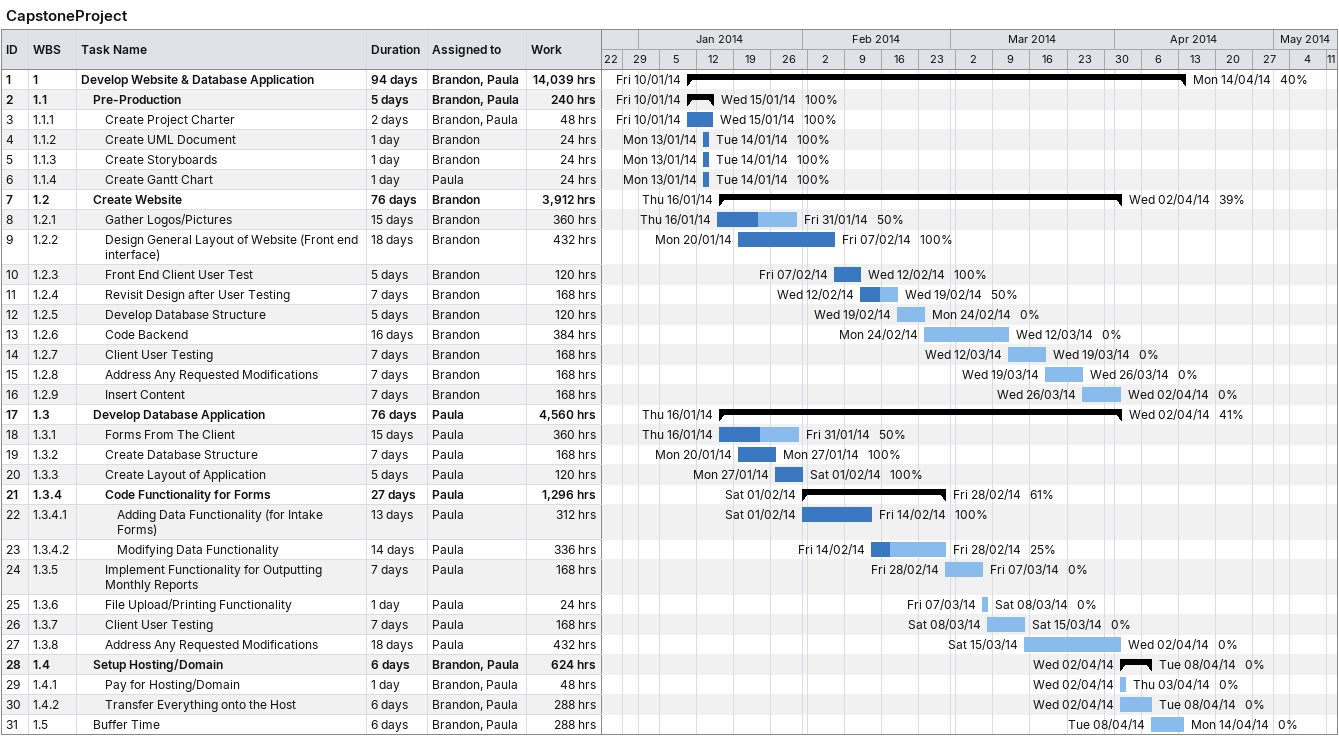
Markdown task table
CapstoneProject

| ID | WBS | Task | Duration | Start | Finish | Resources | % complete | Work (h) |
|---|---|---|---|---|---|---|---|---|
| 1 | 1 | **Develop Website & Database Application** | 94d | 2014-01-10 | 2014-04-14 | Brandon, Paula | 40 | 14039 |
| 2 | 1.1 | **Pre-Production** | 5d | 2014-01-10 | 2014-01-15 | Brandon, Paula | 100 | 240 |
| 3 | 1.1.1 | Create Project Charter | 2d | 2014-01-10 | 2014-01-15 | Brandon, Paula | 100 | 48 |
| 4 | 1.1.2 | Create UML Document | 1d | 2014-01-13 | 2014-01-14 | Brandon | 100 | 24 |
| 5 | 1.1.3 | Create Storyboards | 1d | 2014-01-13 | 2014-01-14 | Brandon | 100 | 24 |
| 6 | 1.1.4 | Create Gantt Chart | 1d | 2014-01-13 | 2014-01-14 | Paula | 100 | 24 |
| 7 | 1.2 | **Create Website** | 76d | 2014-01-16 | 2014-04-02 | Brandon | 39 | 3912 |
| 8 | 1.2.1 | Gather Logos/Pictures | 15d | 2014-01-16 | 2014-01-31 | Brandon | 50 | 360 |
| 9 | 1.2.2 | Design General Layout of Website (Front end interface) | 18d | 2014-01-20 | 2014-02-07 | Brandon | 100 | 432 |
| 10 | 1.2.3 | Front End Client User Test | 5d | 2014-02-07 | 2014-02-12 | Brandon | 100 | 120 |
| 11 | 1.2.4 | Revisit Design after User Testing | 7d | 2014-02-12 | 2014-02-19 | Brandon | 50 | 168 |
| 12 | 1.2.5 | Develop Database Structure | 5d | 2014-02-19 | 2014-02-24 | Brandon | 0 | 120 |
| 13 | 1.2.6 | Code Backend | 16d | 2014-02-24 | 2014-03-12 | Brandon | 0 | 384 |
| 14 | 1.2.7 | Client User Testing | 7d | 2014-03-12 | 2014-03-19 | Brandon | 0 | 168 |
| 15 | 1.2.8 | Address Any Requested Modifications | 7d | 2014-03-19 | 2014-03-26 | Brandon | 0 | 168 |
| 16 | 1.2.9 | Insert Content | 7d | 2014-03-26 | 2014-04-02 | Brandon | 0 | 168 |
| 17 | 1.3 | **Develop Database Application** | 76d | 2014-01-16 | 2014-04-02 | Paula | 41 | 4560 |
| 18 | 1.3.1 | Forms From The Client | 15d | 2014-01-16 | 2014-01-31 | Paula | 50 | 360 |
| 19 | 1.3.2 | Create Database Structure | 7d | 2014-01-20 | 2014-01-27 | Paula | 100 | 168 |
| 20 | 1.3.3 | Create Layout of Application | 5d | 2014-01-27 | 2014-02-01 | Paula | 100 | 120 |
| 21 | 1.3.4 | **Code Functionality for Forms** | 27d | 2014-02-01 | 2014-02-28 | Paula | 61 | 1296 |
| 22 | 1.3.4.1 | Adding Data Functionality (for Intake Forms) | 13d | 2014-02-01 | 2014-02-14 | Paula | 100 | 312 |
| 23 | 1.3.4.2 | Modifying Data Functionality | 14d | 2014-02-14 | 2014-02-28 | Paula | 25 | 336 |
| 24 | 1.3.5 | Implement Functionality for Outputting Monthly Reports | 7d | 2014-02-28 | 2014-03-07 | Paula | 0 | 168 |
| 25 | 1.3.6 | File Upload/Printing Functionality | 1d | 2014-03-07 | 2014-03-08 | Paula | 0 | 24 |
| 26 | 1.3.7 | Client User Testing | 7d | 2014-03-08 | 2014-03-15 | Paula | 0 | 168 |
| 27 | 1.3.8 | Address Any Requested Modifications | 18d | 2014-03-15 | 2014-04-02 | Paula | 0 | 432 |
| 28 | 1.4 | **Setup Hosting/Domain** | 6d | 2014-04-02 | 2014-04-08 | Brandon, Paula | 0 | 624 |
| 29 | 1.4.1 | Pay for Hosting/Domain | 1d | 2014-04-02 | 2014-04-03 | Brandon, Paula | 0 | 48 |
| 30 | 1.4.2 | Transfer Everything onto the Host | 6d | 2014-04-02 | 2014-04-08 | Brandon, Paula | 0 | 288 |
| 31 | 1.5 | Buffer Time | 6d | 2014-04-08 | 2014-04-14 | Brandon, Paula | 0 | 288 |
